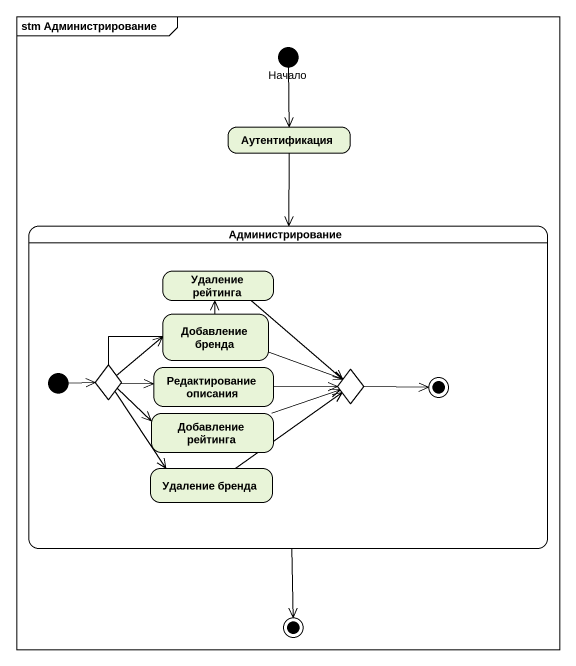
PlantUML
@startuml
mainframe stm Администрирование
hide empty description
state Начало <<start>>
state Аутентификация
state Администрирование {
  state "Удаление рейтинга" as Удаление_рейтинга
  state "Добавление бренда" as Добавление_бренда
  state choice1 <<choice>>
  state "Редактирование описания" as Редактирование_описания
  state choice2 <<choice>>
  state "Добавление рейтинга" as Добавление_рейтинга
  state "Удаление бренда" as Удаление_бренда
  [*] -right-> choice1
  choice2 -right-> [*]
}
Начало --> Аутентификация
Аутентификация --> Администрирование
Удаление_рейтинга --> choice2
Добавление_бренда -right-> choice2
choice1 -up-> Удаление_рейтинга
choice1 -right-> Добавление_бренда
choice1 -right-> Редактирование_описания
choice1 -right-> Добавление_рейтинга
choice1 --> Удаление_бренда
Редактирование_описания -right-> choice2
Добавление_рейтинга -right-> choice2
Удаление_бренда -up-> choice2
Администрирование --> [*]
@enduml
